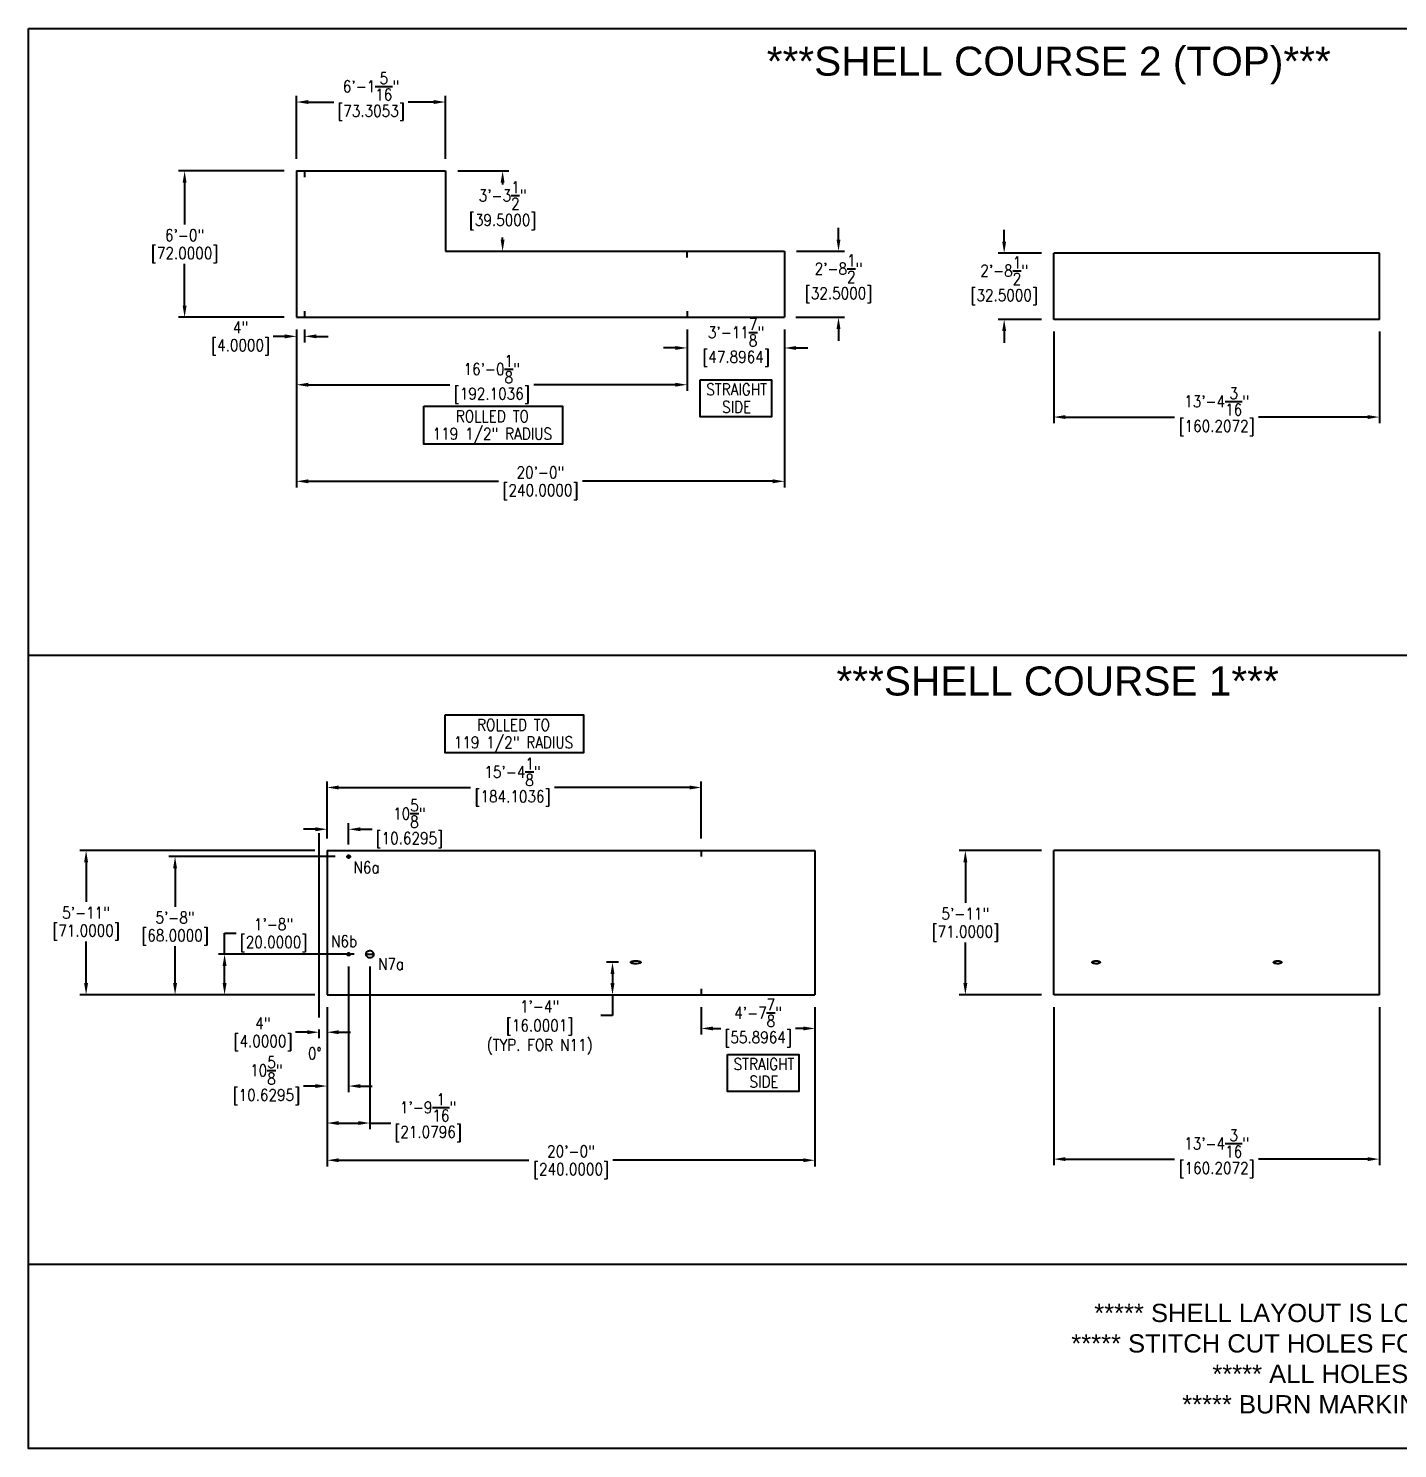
# Model space of a CAD drawing. Extents: x -970 to 13726, y -3419 to 1980.
# Drawn here: x -970 to -296, y -916 to -217 of the extents above; entities that cross this region are included whole.
import ezdxf
from ezdxf.enums import TextEntityAlignment as Align

# ---------------------------------------------------------------- set-up
doc = ezdxf.new("R2010")
doc.units = 0
doc.header["$LTSCALE"] = 12
doc.header["$MEASUREMENT"] = 0
doc.header["$PDMODE"] = 33
doc.header["$PDSIZE"] = -0.5
doc.layers.get('Defpoints').update_dxf_attribs({"linetype": 'CONTINUOUS'})
for name, color, linetype in [('COVER', 3, 'CONTINUOUS'), ('DIM', 1, 'CONTINUOUS'), ('MARKING', 11, 'CONTINUOUS'), ('SHELL', 40, 'CONTINUOUS'), ('TEXT', 4, 'CONTINUOUS')]:
    doc.layers.add(name, color=color, linetype=linetype)
doc.styles.add('ROMANS', font='ROMANS.shx', dxfattribs={"width": 0.85, "height": 5.76})
doc.styles.get("Standard").update_dxf_attribs({"font": 'sanss___.ttf'})
doc.dimstyles.get("Standard").update_dxf_attribs({"dimtxt": 0.18, "dimasz": 0.18, "dimexe": 0.18, "dimexo": 0.0625, "dimgap": 0.09, "dimtad": 0, "dimtih": 1, "dimtoh": 1, "dimdec": 4, "dimzin": 0, "dimdsep": 46, "dimtxsty": 'Standard', "dimcen": 0.09, "dimadec": 0, "dimazin": 0, "dimtfac": 1, "dimtdec": 4, "dimtofl": 0, "dimtmove": 0, "dimatfit": 3, "dimfxl": 1, "dimtolj": 1, "dimtzin": 0, "dimarcsym": 0})

# ---------------------------------------------------------------- blocks, each defined once
blk = doc.blocks.new('*D323')
at = {"layer": 'Defpoints', "color": 0, "transparency": 16777216}
for p in [(-465.62, -692.53), (-305.42, -692.53), (-465.62, -773.35)]:
    blk.add_point(p, dxfattribs=at)
at = {"layer": 'DIM', "color": 0, "lineweight": -2, "transparency": 16777216}
for p, q in [((-465.62, -698.53), (-465.62, -776.35)), ((-305.42, -698.53), (-305.42, -776.35)), ((-459.86, -773.35), (-406.18, -773.35)), ((-311.18, -773.35), (-364.86, -773.35))]:
    blk.add_line(p, q, dxfattribs=at)
at = {"layer": 'DIM', "color": 0, "transparency": 16777216}
for points in [[(-459.86, -772.39), (-459.86, -774.31), (-465.62, -773.35)], [(-311.18, -772.39), (-311.18, -774.31), (-305.42, -773.35)]]:
    blk.add_solid(points, dxfattribs=at)
at = {"layer": 'DIM', "color": 0, "transparency": 16777216, "char_height": 5.76, "attachment_point": 5, "style": 'ROMANS'}
for s, insert in [('\\A1;13\'-4{\\H1x;\\S3/16;}"', (-385.52, -765.67)), ('\\A1;[160.2072]', (-385.52, -778.69))]:
    blk.add_mtext(s, dxfattribs=dict(at, insert=insert))
blk = doc.blocks.new('*D324')
at = {"layer": 'Defpoints', "color": 0, "transparency": 16777216}
for p in [(-823.11, -692.53), (-827.11, -703.65), (-827.11, -710.92)]:
    blk.add_point(p, dxfattribs=at)
at = {"layer": 'DIM', "color": 0, "lineweight": -2, "transparency": 16777216}
for p, q in [((-823.11, -698.53), (-823.11, -713.92)), ((-832.87, -710.92), (-838.63, -710.92)), ((-827.11, -709.65), (-827.11, -713.92)), ((-817.35, -710.92), (-811.59, -710.92))]:
    blk.add_line(p, q, dxfattribs=at)
at = {"layer": 'DIM', "color": 0, "transparency": 16777216}
for points in [[(-832.87, -709.96), (-832.87, -711.88), (-827.11, -710.92)], [(-817.35, -709.96), (-817.35, -711.88), (-823.11, -710.92)]]:
    blk.add_solid(points, dxfattribs=at)
at = {"layer": 'DIM', "color": 0, "transparency": 16777216, "char_height": 5.76, "attachment_point": 5, "style": 'ROMANS'}
for s, insert in [('\\A1;4"', (-854.63, -706.53)), ('\\A1;[4.0000]', (-854.63, -716.27))]:
    blk.add_mtext(s, dxfattribs=dict(at, insert=insert))
blk = doc.blocks.new('*D325')
at = {"layer": 'Defpoints', "color": 0, "transparency": 16777216}
for p in [(-639.01, -692.53), (-583.11, -692.53), (-583.11, -709.06)]:
    blk.add_point(p, dxfattribs=at)
at = {"layer": 'DIM', "color": 0, "lineweight": -2, "transparency": 16777216}
for p, q in [((-639.01, -698.53), (-639.01, -712.06)), ((-583.11, -698.53), (-583.11, -712.06)), ((-633.25, -709.06), (-629.39, -709.06)), ((-588.87, -709.06), (-592.73, -709.06))]:
    blk.add_line(p, q, dxfattribs=at)
at = {"layer": 'DIM', "color": 0, "transparency": 16777216}
for points in [[(-633.25, -708.1), (-633.25, -710.02), (-639.01, -709.06)], [(-588.87, -708.1), (-588.87, -710.02), (-583.11, -709.06)]]:
    blk.add_solid(points, dxfattribs=at)
at = {"layer": 'DIM', "color": 0, "transparency": 16777216, "char_height": 5.76, "attachment_point": 5, "style": 'ROMANS'}
for s, insert in [('\\A1;4\'-7{\\H1x;\\S7/8;}"', (-611.06, -701.38)), ('\\A1;[55.8964]', (-611.06, -714.4))]:
    blk.add_mtext(s, dxfattribs=dict(at, insert=insert))
blk = doc.blocks.new('*D326')
at = {"layer": 'Defpoints', "color": 0, "transparency": 16777216}
for p in [(-823.11, -692.53), (-583.11, -692.53), (-823.11, -773.91)]:
    blk.add_point(p, dxfattribs=at)
at = {"layer": 'DIM', "color": 0, "lineweight": -2, "transparency": 16777216}
for p, q in [((-823.11, -698.53), (-823.11, -776.91)), ((-583.11, -698.53), (-583.11, -776.91)), ((-817.35, -773.91), (-723.77, -773.91)), ((-588.87, -773.91), (-682.45, -773.91))]:
    blk.add_line(p, q, dxfattribs=at)
at = {"layer": 'DIM', "color": 0, "transparency": 16777216}
for points in [[(-817.35, -772.95), (-817.35, -774.87), (-823.11, -773.91)], [(-588.87, -772.95), (-588.87, -774.87), (-583.11, -773.91)]]:
    blk.add_solid(points, dxfattribs=at)
at = {"layer": 'DIM', "color": 0, "transparency": 16777216, "char_height": 5.76, "attachment_point": 5, "style": 'ROMANS'}
for s, insert in [('\\A1;20\'-0"', (-703.11, -769.53)), ('\\A1;[240.0000]', (-703.11, -779.26))]:
    blk.add_mtext(s, dxfattribs=dict(at, insert=insert))
blk = doc.blocks.new('*D327')
at = {"layer": 'Defpoints', "color": 0, "transparency": 16777216}
for p in [(-838.13, -359.19), (-834.13, -359.19), (-838.13, -368.55)]:
    blk.add_point(p, dxfattribs=at)
at = {"layer": 'DIM', "color": 0, "lineweight": -2, "transparency": 16777216}
for p, q in [((-843.89, -368.55), (-849.65, -368.55)), ((-838.13, -365.19), (-838.13, -371.55)), ((-834.13, -365.19), (-834.13, -371.55)), ((-828.37, -368.55), (-822.61, -368.55))]:
    blk.add_line(p, q, dxfattribs=at)
at = {"layer": 'DIM', "color": 0, "transparency": 16777216}
for points in [[(-843.89, -367.59), (-843.89, -369.51), (-838.13, -368.55)], [(-828.37, -367.59), (-828.37, -369.51), (-834.13, -368.55)]]:
    blk.add_solid(points, dxfattribs=at)
at = {"layer": 'DIM', "color": 0, "transparency": 16777216, "char_height": 5.76, "attachment_point": 5, "style": 'ROMANS'}
for s, insert in [('\\A1;4"', (-865.65, -364.17)), ('\\A1;[4.0000]', (-865.65, -373.9))]:
    blk.add_mtext(s, dxfattribs=dict(at, insert=insert))
blk = doc.blocks.new('*D328')
at = {"layer": 'Defpoints', "color": 0, "transparency": 16777216}
for p in [(-646.03, -359.19), (-598.13, -359.19), (-598.13, -374.27)]:
    blk.add_point(p, dxfattribs=at)
at = {"layer": 'DIM', "color": 0, "lineweight": -2, "transparency": 16777216}
for p, q in [((-646.03, -365.19), (-646.03, -377.27)), ((-598.13, -365.19), (-598.13, -377.27)), ((-651.79, -374.27), (-657.55, -374.27)), ((-592.37, -374.27), (-586.61, -374.27))]:
    blk.add_line(p, q, dxfattribs=at)
at = {"layer": 'DIM', "color": 0, "transparency": 16777216}
for points in [[(-651.79, -373.31), (-651.79, -375.23), (-646.03, -374.27)], [(-592.37, -373.31), (-592.37, -375.23), (-598.13, -374.27)]]:
    blk.add_solid(points, dxfattribs=at)
at = {"layer": 'DIM', "color": 0, "transparency": 16777216, "char_height": 5.76, "attachment_point": 5, "style": 'ROMANS'}
for s, insert in [('\\A1;3\'-11{\\H1x;\\S7/8;}"', (-621.93, -366.59)), ('\\A1;[47.8964]', (-621.93, -379.62))]:
    blk.add_mtext(s, dxfattribs=dict(at, insert=insert))
blk = doc.blocks.new('*D329')
at = {"layer": 'Defpoints', "color": 0, "transparency": 16777216}
for p in [(-764.83, -287.19), (-736.75, -287.19), (-764.83, -326.69)]:
    blk.add_point(p, dxfattribs=at)
at = {"layer": 'DIM', "color": 0, "lineweight": -2, "transparency": 16777216}
for p, q in [((-758.83, -287.19), (-733.75, -287.19)), ((-736.75, -292.95), (-736.75, -293.91)), ((-736.75, -320.93), (-736.75, -319.97)), ((-758.83, -326.69), (-733.75, -326.69))]:
    blk.add_line(p, q, dxfattribs=at)
at = {"layer": 'DIM', "color": 0, "transparency": 16777216}
for points in [[(-737.71, -292.95), (-735.79, -292.95), (-736.75, -287.19)], [(-737.71, -320.93), (-735.79, -320.93), (-736.75, -326.69)]]:
    blk.add_solid(points, dxfattribs=at)
at = {"layer": 'DIM', "color": 0, "transparency": 16777216, "char_height": 5.76, "attachment_point": 5, "style": 'ROMANS'}
for s, insert in [('\\A1;3\'-3{\\H1x;\\S1/2;}"', (-736.75, -299.26)), ('\\A1;[39.5000]', (-736.75, -312.29))]:
    blk.add_mtext(s, dxfattribs=dict(at, insert=insert))
blk = doc.blocks.new('*D330')
at = {"layer": 'Defpoints', "color": 0, "transparency": 16777216}
for p in [(-838.13, -359.19), (-598.13, -359.19), (-598.13, -439.87)]:
    blk.add_point(p, dxfattribs=at)
at = {"layer": 'DIM', "color": 0, "lineweight": -2, "transparency": 16777216}
for p, q in [((-838.13, -365.19), (-838.13, -442.87)), ((-598.13, -365.19), (-598.13, -442.87)), ((-832.37, -439.87), (-738.79, -439.87)), ((-603.89, -439.87), (-697.47, -439.87))]:
    blk.add_line(p, q, dxfattribs=at)
at = {"layer": 'DIM', "color": 0, "transparency": 16777216}
for points in [[(-832.37, -438.91), (-832.37, -440.83), (-838.13, -439.87)], [(-603.89, -438.91), (-603.89, -440.83), (-598.13, -439.87)]]:
    blk.add_solid(points, dxfattribs=at)
at = {"layer": 'DIM', "color": 0, "transparency": 16777216, "char_height": 5.76, "attachment_point": 5, "style": 'ROMANS'}
for s, insert in [('\\A1;20\'-0"', (-718.13, -435.48)), ('\\A1;[240.0000]', (-718.13, -445.22))]:
    blk.add_mtext(s, dxfattribs=dict(at, insert=insert))
blk = doc.blocks.new('*D331')
at = {"layer": 'Defpoints', "color": 0, "transparency": 16777216}
for p in [(-465.62, -360.19), (-305.42, -360.19), (-465.62, -408.26)]:
    blk.add_point(p, dxfattribs=at)
at = {"layer": 'DIM', "color": 0, "lineweight": -2, "transparency": 16777216}
for p, q in [((-465.62, -366.19), (-465.62, -411.26)), ((-305.42, -366.19), (-305.42, -411.26)), ((-459.86, -408.26), (-406.18, -408.26)), ((-311.18, -408.26), (-364.86, -408.26))]:
    blk.add_line(p, q, dxfattribs=at)
at = {"layer": 'DIM', "color": 0, "transparency": 16777216}
for points in [[(-459.86, -407.3), (-459.86, -409.22), (-465.62, -408.26)], [(-311.18, -407.3), (-311.18, -409.22), (-305.42, -408.26)]]:
    blk.add_solid(points, dxfattribs=at)
at = {"layer": 'DIM', "color": 0, "transparency": 16777216, "char_height": 5.76, "attachment_point": 5, "style": 'ROMANS'}
for s, insert in [('\\A1;13\'-4{\\H1x;\\S3/16;}"', (-385.52, -400.58)), ('\\A1;[160.2072]', (-385.52, -413.61))]:
    blk.add_mtext(s, dxfattribs=dict(at, insert=insert))
blk = doc.blocks.new('*D332')
at = {"layer": 'Defpoints', "color": 0, "transparency": 16777216}
for p in [(-490.03, -327.69), (-465.62, -327.69), (-465.62, -360.19)]:
    blk.add_point(p, dxfattribs=at)
at = {"layer": 'DIM', "color": 0, "lineweight": -2, "transparency": 16777216}
for p, q in [((-490.03, -321.93), (-490.03, -316.17)), ((-471.62, -327.69), (-493.03, -327.69)), ((-471.62, -360.19), (-493.03, -360.19)), ((-490.03, -365.95), (-490.03, -371.71))]:
    blk.add_line(p, q, dxfattribs=at)
at = {"layer": 'DIM', "color": 0, "transparency": 16777216}
for points in [[(-490.99, -321.93), (-489.07, -321.93), (-490.03, -327.69)], [(-490.99, -365.95), (-489.07, -365.95), (-490.03, -360.19)]]:
    blk.add_solid(points, dxfattribs=at)
at = {"layer": 'DIM', "color": 0, "transparency": 16777216, "char_height": 5.76, "attachment_point": 5, "style": 'ROMANS'}
for s, insert in [('\\A1;2\'-8{\\H1x;\\S1/2;}"', (-490.03, -336.26)), ('\\A1;[32.5000]', (-490.03, -349.29))]:
    blk.add_mtext(s, dxfattribs=dict(at, insert=insert))
blk = doc.blocks.new('*D333')
at = {"layer": 'Defpoints', "color": 0, "transparency": 16777216}
for p in [(-598.13, -326.69), (-571.51, -326.69), (-598.53, -359.19)]:
    blk.add_point(p, dxfattribs=at)
at = {"layer": 'DIM', "color": 0, "lineweight": -2, "transparency": 16777216}
for p, q in [((-571.51, -320.93), (-571.51, -315.17)), ((-592.13, -326.69), (-568.51, -326.69)), ((-592.53, -359.19), (-568.51, -359.19)), ((-571.51, -364.95), (-571.51, -370.71))]:
    blk.add_line(p, q, dxfattribs=at)
at = {"layer": 'DIM', "color": 0, "transparency": 16777216}
for points in [[(-572.47, -320.93), (-570.55, -320.93), (-571.51, -326.69)], [(-572.47, -364.95), (-570.55, -364.95), (-571.51, -359.19)]]:
    blk.add_solid(points, dxfattribs=at)
at = {"layer": 'DIM', "color": 0, "transparency": 16777216, "char_height": 5.76, "attachment_point": 5, "style": 'ROMANS'}
for s, insert in [('\\A1;2\'-8{\\H1x;\\S1/2;}"', (-571.51, -335.26)), ('\\A1;[32.5000]', (-571.51, -348.29))]:
    blk.add_mtext(s, dxfattribs=dict(at, insert=insert))
blk = doc.blocks.new('*D334')
at = {"layer": 'Defpoints', "color": 0, "transparency": 16777216}
for p in [(-893.18, -287.19), (-838.13, -287.19), (-838.13, -359.19)]:
    blk.add_point(p, dxfattribs=at)
at = {"layer": 'DIM', "color": 0, "lineweight": -2, "transparency": 16777216}
for p, q in [((-844.13, -287.19), (-896.18, -287.19)), ((-893.18, -292.95), (-893.18, -313.46)), ((-893.18, -353.43), (-893.18, -332.93)), ((-844.13, -359.19), (-896.18, -359.19))]:
    blk.add_line(p, q, dxfattribs=at)
at = {"layer": 'DIM', "color": 0, "transparency": 16777216}
for points in [[(-894.14, -292.95), (-892.22, -292.95), (-893.18, -287.19)], [(-894.14, -353.43), (-892.22, -353.43), (-893.18, -359.19)]]:
    blk.add_solid(points, dxfattribs=at)
at = {"layer": 'DIM', "color": 0, "transparency": 16777216, "char_height": 5.76, "attachment_point": 5, "style": 'ROMANS'}
for s, insert in [('\\A1;6\'-0"', (-893.18, -318.8)), ('\\A1;[72.0000]', (-893.18, -328.54))]:
    blk.add_mtext(s, dxfattribs=dict(at, insert=insert))
blk = doc.blocks.new('*D335')
at = {"layer": 'Defpoints', "color": 0, "transparency": 16777216}
for p in [(-941.64, -621.53), (-823.11, -621.53), (-823.11, -692.53)]:
    blk.add_point(p, dxfattribs=at)
at = {"layer": 'DIM', "color": 0, "lineweight": -2, "transparency": 16777216}
for p, q in [((-829.11, -621.53), (-944.64, -621.53)), ((-941.64, -627.29), (-941.64, -646.79)), ((-941.64, -686.77), (-941.64, -666.26)), ((-829.11, -692.53), (-944.64, -692.53))]:
    blk.add_line(p, q, dxfattribs=at)
at = {"layer": 'DIM', "color": 0, "transparency": 16777216}
for points in [[(-942.6, -627.29), (-940.68, -627.29), (-941.64, -621.53)], [(-942.6, -686.77), (-940.68, -686.77), (-941.64, -692.53)]]:
    blk.add_solid(points, dxfattribs=at)
at = {"layer": 'DIM', "color": 0, "transparency": 16777216, "char_height": 5.76, "attachment_point": 5, "style": 'ROMANS'}
for s, insert in [('\\A1;5\'-11"', (-941.64, -652.14)), ('\\A1;[71.0000]', (-941.64, -661.87))]:
    blk.add_mtext(s, dxfattribs=dict(at, insert=insert))
blk = doc.blocks.new('*D336')
at = {"layer": 'Defpoints', "color": 0, "transparency": 16777216}
for p in [(-509.11, -621.53), (-465.62, -621.53), (-465.62, -692.53)]:
    blk.add_point(p, dxfattribs=at)
at = {"layer": 'DIM', "color": 0, "lineweight": -2, "transparency": 16777216}
for p, q in [((-471.62, -621.53), (-512.11, -621.53)), ((-509.11, -627.29), (-509.11, -647.29)), ((-509.11, -686.77), (-509.11, -666.76)), ((-471.62, -692.53), (-512.11, -692.53))]:
    blk.add_line(p, q, dxfattribs=at)
at = {"layer": 'DIM', "color": 0, "transparency": 16777216}
for points in [[(-510.07, -627.29), (-508.15, -627.29), (-509.11, -621.53)], [(-510.07, -686.77), (-508.15, -686.77), (-509.11, -692.53)]]:
    blk.add_solid(points, dxfattribs=at)
at = {"layer": 'DIM', "color": 0, "transparency": 16777216, "char_height": 5.76, "attachment_point": 5, "style": 'ROMANS'}
for s, insert in [('\\A1;5\'-11"', (-509.11, -652.64)), ('\\A1;[71.0000]', (-509.11, -662.37))]:
    blk.add_mtext(s, dxfattribs=dict(at, insert=insert))
blk = doc.blocks.new('*D346')
at = {"layer": 'Defpoints', "color": 0, "transparency": 16777216}
for p in [(-764.83, -253.26), (-838.13, -287.19), (-764.83, -287.19)]:
    blk.add_point(p, dxfattribs=at)
at = {"layer": 'DIM', "color": 0, "lineweight": -2, "transparency": 16777216}
for p, q in [((-838.13, -281.19), (-838.13, -250.26)), ((-764.83, -281.19), (-764.83, -250.26)), ((-832.37, -253.26), (-819.81, -253.26)), ((-770.59, -253.26), (-783.15, -253.26))]:
    blk.add_line(p, q, dxfattribs=at)
at = {"layer": 'DIM', "color": 0, "transparency": 16777216}
for points in [[(-832.37, -252.3), (-832.37, -254.22), (-838.13, -253.26)], [(-770.59, -252.3), (-770.59, -254.22), (-764.83, -253.26)]]:
    blk.add_solid(points, dxfattribs=at)
at = {"layer": 'DIM', "color": 0, "transparency": 16777216, "char_height": 5.76, "attachment_point": 5, "style": 'ROMANS'}
for s, insert in [('\\A1;6\'-1{\\H1x;\\S5/16;}"', (-801.48, -245.58)), ('\\A1;[73.3053]', (-801.48, -258.6))]:
    blk.add_mtext(s, dxfattribs=dict(at, insert=insert))
blk = doc.blocks.new('*D367')
at = {"layer": 'Defpoints', "color": 0, "transparency": 16777216}
for p in [(-803.78, -672.53), (-873.51, -692.53), (-823.11, -692.53)]:
    blk.add_point(p, dxfattribs=at)
at = {"layer": 'DIM', "color": 0, "lineweight": -2, "transparency": 16777216}
for p, q in [((-873.51, -672.53), (-873.51, -662.16)), ((-873.51, -662.16), (-867.75, -662.16)), ((-809.78, -672.53), (-876.51, -672.53)), ((-873.51, -686.77), (-873.51, -678.29)), ((-829.11, -692.53), (-876.51, -692.53))]:
    blk.add_line(p, q, dxfattribs=at)
at = {"layer": 'DIM', "color": 0, "transparency": 16777216}
for points in [[(-874.47, -678.29), (-872.55, -678.29), (-873.51, -672.53)], [(-874.47, -686.77), (-872.55, -686.77), (-873.51, -692.53)]]:
    blk.add_solid(points, dxfattribs=at)
at = {"layer": 'DIM', "color": 0, "transparency": 16777216, "char_height": 5.76, "attachment_point": 5, "style": 'ROMANS'}
for s, insert in [('\\A1;1\'-8"', (-849.42, -657.77)), ('\\A1;[20.0000]', (-849.42, -667.51))]:
    blk.add_mtext(s, dxfattribs=dict(at, insert=insert))
blk = doc.blocks.new('*D368')
at = {"layer": 'Defpoints', "color": 0, "transparency": 16777216}
for p in [(-897.87, -624.53), (-813.14, -624.53), (-823.11, -692.53)]:
    blk.add_point(p, dxfattribs=at)
at = {"layer": 'DIM', "color": 0, "lineweight": -2, "transparency": 16777216}
for p, q in [((-819.14, -624.53), (-900.87, -624.53)), ((-897.87, -630.29), (-897.87, -649.16)), ((-897.87, -686.77), (-897.87, -668.64)), ((-829.11, -692.53), (-900.87, -692.53))]:
    blk.add_line(p, q, dxfattribs=at)
at = {"layer": 'DIM', "color": 0, "transparency": 16777216}
for points in [[(-898.83, -630.29), (-896.91, -630.29), (-897.87, -624.53)], [(-898.83, -686.77), (-896.91, -686.77), (-897.87, -692.53)]]:
    blk.add_solid(points, dxfattribs=at)
at = {"layer": 'DIM', "color": 0, "transparency": 16777216, "char_height": 5.76, "attachment_point": 5, "style": 'ROMANS'}
for s, insert in [('\\A1;5\'-8"', (-897.87, -654.51)), ('\\A1;[68.0000]', (-897.87, -664.25))]:
    blk.add_mtext(s, dxfattribs=dict(at, insert=insert))
blk = doc.blocks.new('*D369')
at = {"layer": 'Defpoints', "color": 0, "transparency": 16777216}
for p in [(-673.75, -676.53), (-703.11, -692.53), (-682.69, -692.53)]:
    blk.add_point(p, dxfattribs=at)
at = {"layer": 'DIM', "color": 0, "lineweight": -2, "transparency": 16777216}
for p, q in [((-679.75, -676.53), (-685.69, -676.53)), ((-682.69, -682.29), (-682.69, -686.77)), ((-697.11, -692.53), (-679.69, -692.53)), ((-682.69, -692.53), (-682.69, -702.65)), ((-682.69, -702.65), (-688.45, -702.65))]:
    blk.add_line(p, q, dxfattribs=at)
at = {"layer": 'DIM', "color": 0, "transparency": 16777216}
for points in [[(-683.65, -682.29), (-681.73, -682.29), (-682.69, -676.53)], [(-683.65, -686.77), (-681.73, -686.77), (-682.69, -692.53)]]:
    blk.add_solid(points, dxfattribs=at)
at = {"layer": 'DIM', "color": 0, "transparency": 16777216, "char_height": 5.76, "attachment_point": 5, "style": 'ROMANS'}
for s, insert in [('\\A1;1\'-4"', (-718.55, -698.26)), ('\\A1;[16.0001]\\P(TYP. FOR N11)', (-718.55, -713.34))]:
    blk.add_mtext(s, dxfattribs=dict(at, insert=insert))
blk = doc.blocks.new('*D370')
at = {"layer": 'Defpoints', "color": 0, "transparency": 16777216}
for p in [(-812.48, -672.53), (-823.11, -692.53), (-823.11, -737.4)]:
    blk.add_point(p, dxfattribs=at)
at = {"layer": 'DIM', "color": 0, "lineweight": -2, "transparency": 16777216}
for p, q in [((-812.48, -678.53), (-812.48, -740.4)), ((-823.11, -698.53), (-823.11, -740.4)), ((-828.87, -737.4), (-834.63, -737.4)), ((-806.72, -737.4), (-800.96, -737.4))]:
    blk.add_line(p, q, dxfattribs=at)
at = {"layer": 'DIM', "color": 0, "transparency": 16777216}
for points in [[(-828.87, -736.44), (-828.87, -738.36), (-823.11, -737.4)], [(-806.72, -736.44), (-806.72, -738.36), (-812.48, -737.4)]]:
    blk.add_solid(points, dxfattribs=at)
at = {"layer": 'DIM', "color": 0, "transparency": 16777216, "char_height": 5.76, "attachment_point": 5, "style": 'ROMANS'}
for s, insert in [('\\A1;10{\\H1x;\\S5/8;}"', (-852.96, -729.72)), ('\\A1;[10.6295]', (-852.96, -742.75))]:
    blk.add_mtext(s, dxfattribs=dict(at, insert=insert))
blk = doc.blocks.new('*D371')
at = {"layer": 'Defpoints', "color": 0, "transparency": 16777216}
for p in [(-802.03, -672.53), (-823.11, -692.53), (-823.11, -755.6)]:
    blk.add_point(p, dxfattribs=at)
at = {"layer": 'DIM', "color": 0, "lineweight": -2, "transparency": 16777216}
for p, q in [((-802.03, -678.53), (-802.03, -758.6)), ((-823.11, -698.53), (-823.11, -758.6)), ((-817.35, -755.6), (-807.79, -755.6)), ((-802.03, -755.6), (-791.74, -755.6))]:
    blk.add_line(p, q, dxfattribs=at)
at = {"layer": 'DIM', "color": 0, "transparency": 16777216}
for points in [[(-817.35, -754.64), (-817.35, -756.56), (-823.11, -755.6)], [(-807.79, -754.64), (-807.79, -756.56), (-802.03, -755.6)]]:
    blk.add_solid(points, dxfattribs=at)
at = {"layer": 'DIM', "color": 0, "transparency": 16777216, "char_height": 5.76, "attachment_point": 5, "style": 'ROMANS'}
for s, insert in [('\\A1;1\'-9{\\H1x;\\S1/16;}"', (-773.41, -747.92)), ('\\A1;[21.0796]', (-773.41, -760.95))]:
    blk.add_mtext(s, dxfattribs=dict(at, insert=insert))
blk = doc.blocks.new('*D372')
at = {"layer": 'Defpoints', "color": 0, "transparency": 16777216}
for p in [(-812.48, -611.06), (-823.11, -621.53), (-812.48, -624.53)]:
    blk.add_point(p, dxfattribs=at)
at = {"layer": 'DIM', "color": 0, "lineweight": -2, "transparency": 16777216}
for p, q in [((-828.87, -611.06), (-834.63, -611.06)), ((-823.11, -615.53), (-823.11, -608.06)), ((-812.48, -618.53), (-812.48, -608.06)), ((-806.72, -611.06), (-800.96, -611.06))]:
    blk.add_line(p, q, dxfattribs=at)
at = {"layer": 'DIM', "color": 0, "transparency": 16777216}
for points in [[(-828.87, -610.1), (-828.87, -612.02), (-823.11, -611.06)], [(-806.72, -610.1), (-806.72, -612.02), (-812.48, -611.06)]]:
    blk.add_solid(points, dxfattribs=at)
at = {"layer": 'DIM', "color": 0, "transparency": 16777216, "char_height": 5.76, "attachment_point": 5, "style": 'ROMANS'}
for s, insert in [('\\A1;10{\\H1x;\\S5/8;}"', (-782.63, -603.38)), ('\\A1;[10.6295]', (-782.63, -616.41))]:
    blk.add_mtext(s, dxfattribs=dict(at, insert=insert))
blk = doc.blocks.new('*D398')
at = {"layer": 'Defpoints', "color": 0, "transparency": 16777216}
for p in [(-639.01, -590.52), (-823.11, -621.53), (-639.01, -621.53)]:
    blk.add_point(p, dxfattribs=at)
at = {"layer": 'DIM', "color": 0, "lineweight": -2, "transparency": 16777216}
for p, q in [((-823.11, -615.53), (-823.11, -587.52)), ((-817.35, -590.52), (-752.53, -590.52)), ((-644.77, -590.52), (-711.21, -590.52)), ((-639.01, -615.53), (-639.01, -587.52))]:
    blk.add_line(p, q, dxfattribs=at)
at = {"layer": 'DIM', "color": 0, "transparency": 16777216}
for points in [[(-817.35, -589.56), (-817.35, -591.48), (-823.11, -590.52)], [(-644.77, -589.56), (-644.77, -591.48), (-639.01, -590.52)]]:
    blk.add_solid(points, dxfattribs=at)
at = {"layer": 'DIM', "color": 0, "transparency": 16777216, "char_height": 5.76, "attachment_point": 5, "style": 'ROMANS'}
for s, insert in [('\\A1;15\'-4{\\H1x;\\S1/8;}"', (-731.87, -582.84)), ('\\A1;[184.1036]', (-731.87, -595.87))]:
    blk.add_mtext(s, dxfattribs=dict(at, insert=insert))
blk = doc.blocks.new('*D509')
at = {"layer": 'Defpoints', "color": 0, "transparency": 16777216}
for p in [(-838.13, -359.19), (-646.03, -359.19), (-646.03, -392.36)]:
    blk.add_point(p, dxfattribs=at)
at = {"layer": 'DIM', "color": 0, "lineweight": -2, "transparency": 16777216}
for p, q in [((-838.13, -365.19), (-838.13, -395.36)), ((-646.03, -365.19), (-646.03, -395.36)), ((-832.37, -392.36), (-762.74, -392.36)), ((-651.79, -392.36), (-721.42, -392.36))]:
    blk.add_line(p, q, dxfattribs=at)
at = {"layer": 'DIM', "color": 0, "transparency": 16777216}
for points in [[(-832.37, -391.4), (-832.37, -393.32), (-838.13, -392.36)], [(-651.79, -391.4), (-651.79, -393.32), (-646.03, -392.36)]]:
    blk.add_solid(points, dxfattribs=at)
at = {"layer": 'DIM', "color": 0, "transparency": 16777216, "char_height": 5.76, "attachment_point": 5, "style": 'ROMANS'}
for s, insert in [('\\A1;16\'-0{\\H1x;\\S1/8;}"', (-742.08, -384.68)), ('\\A1;[192.1036]', (-742.08, -397.71))]:
    blk.add_mtext(s, dxfattribs=dict(at, insert=insert))

msp = doc.modelspace()

# ---------------------------------------------------------------- linework, layer by layer
at = {"layer": 'COVER'}
for p, q in [((-970.00847, -525.43153), (82.34188, -525.43153)), ((-813.13981, -624.52525), (-811.82481, -624.52525)), ((-813.13981, -672.52525), (-811.82481, -672.52525)), ((-803.78221, -672.52525), (-800.28209, -672.52525)), ((-970.00847, -824.97712), (82.34188, -824.97712))]:
    msp.add_line(p, q, dxfattribs=at)
msp.add_lwpolyline([(-970.00847, -217.04819), (82.34188, -217.04819), (82.34188, -915.7719), (-970.00847, -915.7719)], close=True, dxfattribs=at)
at = {"layer": 'DIM'}
msp.add_line((-827.11179, -612.96624), (-827.11179, -703.64636), dxfattribs=at)
at = {"layer": 'MARKING'}
for p, q in [((-834.13385, -287.19251), (-834.13385, -290.19251)), ((-646.03025, -329.69251), (-646.03025, -326.69251)), ((-834.13385, -356.19251), (-834.13385, -359.19251)), ((-646.03025, -356.19251), (-646.03025, -359.19251)), ((-639.00818, -621.52525), (-639.00818, -624.52525)), ((-639.00818, -689.52525), (-639.00818, -692.52525))]:
    msp.add_line(p, q, dxfattribs=at)
at = {"layer": 'MARKING', "extrusion": (0, 0, -1)}
msp.add_arc((668.74387, -676.52525), 0.0625, 177.79819393, 182.33935206, dxfattribs=at)
at = {"layer": 'MARKING', "extrusion": (5.63895e-14, -1.05207e-12, -1)}
msp.add_arc((442.86634, -676.52525), 0.0625, 177.64481462, 182.35518538, dxfattribs=at)
at = {"layer": 'MARKING', "extrusion": (-1.50681e-13, 4.21137e-12, -1)}
msp.add_arc((353.60132, -676.52525, 0), 0.0625, 177.64481462, 182.35518538, dxfattribs=at)
at = {"layer": 'MARKING'}
for points, knots in [([(-668.68142, -676.5278), (-668.68472, -676.60856), (-668.72525, -676.6737), (-668.81909, -676.77016), (-668.87111, -676.80515), (-668.97635, -676.86646), (-669.03059, -676.89241), (-669.25596, -676.98798), (-669.43209, -677.03634), (-669.78579, -677.11616), (-669.96429, -677.14651), (-670.595, -677.23084), (-671.05053, -677.25279), (-671.85769, -677.23579), (-672.20996, -677.20942), (-672.72337, -677.12509), (-672.88674, -677.09116), (-673.17661, -677.00847), (-673.30353, -676.96418), (-673.49036, -676.87003), (-673.55374, -676.83242), (-673.65642, -676.74603), (-673.69922, -676.70092), (-673.74974, -676.59582), (-673.75961, -676.53957), (-673.74427, -676.43607), (-673.7207, -676.38821), (-673.66327, -676.31222), (-673.63069, -676.28169), (-673.56228, -676.2271), (-673.52651, -676.20357), (-673.3939, -676.12663), (-673.29395, -676.08611), (-673.09134, -676.01603), (-672.98876, -675.98767), (-672.65528, -675.90834), (-672.42202, -675.87308), (-671.74443, -675.80252), (-671.29816, -675.79474), (-670.49748, -675.83401), (-670.14191, -675.86978), (-669.65403, -675.96245), (-669.51854, -675.99301), (-669.30052, -676.05533), (-669.21719, -676.08238), (-669.067, -676.14133), (-668.99951, -676.17144), (-668.87983, -676.23954), (-668.82677, -676.27455), (-668.72947, -676.37085), (-668.68594, -676.43633), (-668.68152, -676.52037), (-668.68146, -676.52161), (-668.68142, -676.52285)], [0, 0, 0, 0, 0.0161488, 0.0161488, 0.0322976, 0.0322976, 0.0484464, 0.0484464, 0.098755717, 0.098755717, 0.149065034, 0.149065034, 0.276052975, 0.276052975, 0.374349307, 0.374349307, 0.420596668, 0.420596668, 0.4573428, 0.4573428, 0.476711659, 0.476711659, 0.491446123, 0.491446123, 0.502637654, 0.502637654, 0.513829185, 0.513829185, 0.525020716, 0.525020716, 0.536212247, 0.536212247, 0.565554192, 0.565554192, 0.594896137, 0.594896137, 0.660359617, 0.660359617, 0.784628678, 0.784628678, 0.884108494, 0.884108494, 0.922620215, 0.922620215, 0.946681516, 0.946681516, 0.966635992, 0.966635992, 0.983194429, 0.983194429, 0.999752865, 0.999752865, 1, 1, 1, 1]), ([(-442.80389, -676.52782), (-442.80802, -676.62828), (-442.8563, -676.70978), (-442.97387, -676.83343), (-443.04121, -676.87905), (-443.17935, -676.95768), (-443.251, -676.98995), (-443.48302, -677.08003), (-443.64717, -677.12261), (-443.97775, -677.18817), (-444.14452, -677.21045), (-444.72973, -677.26111), (-445.15102, -677.25174), (-445.70463, -677.16912), (-445.84181, -677.14237), (-446.0761, -677.08069), (-446.17399, -677.05), (-446.34927, -676.98024), (-446.42757, -676.94367), (-446.56293, -676.86023), (-446.62157, -676.81701), (-446.72334, -676.70417), (-446.76818, -676.63096), (-446.7777, -676.45509), (-446.74024, -676.37261), (-446.64301, -676.25182), (-446.58551, -676.20679), (-446.46579, -676.12857), (-446.40329, -676.09644), (-446.20432, -676.00767), (-446.06416, -675.96457), (-445.78138, -675.89533), (-445.63846, -675.86978), (-445.1223, -675.80101), (-444.74572, -675.79261), (-444.13313, -675.83866), (-443.89548, -675.87151), (-443.51986, -675.96266), (-443.37926, -676.00554), (-443.15845, -676.10311), (-443.07495, -676.14706), (-442.93378, -676.25441), (-442.87098, -676.31445), (-442.8168, -676.43435), (-442.80578, -676.47683), (-442.80389, -676.52268)], [0, 0, 0, 0, 0.026359436, 0.026359436, 0.052718873, 0.052718873, 0.079078309, 0.079078309, 0.137012587, 0.137012587, 0.194946866, 0.194946866, 0.339780913, 0.339780913, 0.387794347, 0.387794347, 0.422729899, 0.422729899, 0.451662267, 0.451662267, 0.475077603, 0.475077603, 0.49849294, 0.49849294, 0.521908276, 0.521908276, 0.545323612, 0.545323612, 0.568738949, 0.568738949, 0.618646167, 0.618646167, 0.668553386, 0.668553386, 0.798164016, 0.798164016, 0.88065995, 0.88065995, 0.930690862, 0.930690862, 0.961973264, 0.961973264, 0.987970401, 0.987970401, 1, 1, 1, 1]), ([(-353.53887, -676.52782), (-353.543, -676.62828), (-353.59128, -676.70978), (-353.70886, -676.83343), (-353.77619, -676.87905), (-353.91433, -676.95768), (-353.98598, -676.98995), (-354.218, -677.08003), (-354.38215, -677.12261), (-354.71273, -677.18817), (-354.8795, -677.21045), (-355.46471, -677.26111), (-355.886, -677.25174), (-356.43961, -677.16912), (-356.57679, -677.14237), (-356.81108, -677.08069), (-356.90897, -677.05), (-357.08425, -676.98024), (-357.16255, -676.94367), (-357.29791, -676.86023), (-357.35655, -676.81701), (-357.45832, -676.70417), (-357.50316, -676.63096), (-357.51269, -676.45509), (-357.47522, -676.37261), (-357.37799, -676.25182), (-357.32049, -676.20679), (-357.20077, -676.12857), (-357.13827, -676.09644), (-356.9393, -676.00767), (-356.79914, -675.96457), (-356.51636, -675.89533), (-356.37344, -675.86978), (-355.85728, -675.80101), (-355.4807, -675.79261), (-354.86811, -675.83866), (-354.63046, -675.87151), (-354.25484, -675.96266), (-354.11424, -676.00554), (-353.89343, -676.10311), (-353.80993, -676.14706), (-353.66876, -676.25441), (-353.60596, -676.31445), (-353.55178, -676.43435), (-353.54076, -676.47683), (-353.53887, -676.52268)], [0, 0, 0, 0, 0.026359436, 0.026359436, 0.052718873, 0.052718873, 0.079078309, 0.079078309, 0.137012587, 0.137012587, 0.194946866, 0.194946866, 0.339780912, 0.339780912, 0.387794347, 0.387794347, 0.422729899, 0.422729899, 0.451662267, 0.451662267, 0.475077603, 0.475077603, 0.49849294, 0.49849294, 0.521908276, 0.521908276, 0.545323612, 0.545323612, 0.568738949, 0.568738949, 0.618646167, 0.618646167, 0.668553386, 0.668553386, 0.798164016, 0.798164016, 0.88065995, 0.88065995, 0.930690862, 0.930690862, 0.961973264, 0.961973264, 0.987970401, 0.987970401, 1, 1, 1, 1])]:
    msp.add_open_spline(points, degree=3, knots=knots, dxfattribs=at)
at = {"layer": 'SHELL'}
for p, q in [((-838.13385, -287.19251), (-764.82852, -287.19251)), ((-838.13385, -287.19251), (-838.13385, -359.19251)), ((-764.82852, -287.19251), (-764.82852, -326.69251)), ((-764.82852, -326.69251), (-598.13385, -326.69251)), ((-598.13385, -326.69251), (-598.13385, -359.19251)), ((-305.41508, -327.69251), (-465.62229, -327.69251)), ((-465.62229, -360.19251), (-465.62229, -327.69251)), ((-305.41508, -360.19251), (-305.41508, -327.69251)), ((-838.13385, -359.19251), (-598.13385, -359.19251)), ((-305.41508, -360.19251), (-465.62229, -360.19251)), ((-823.11179, -621.52525), (-583.11179, -621.52525)), ((-823.11179, -621.52525), (-823.11179, -692.52525)), ((-583.11179, -621.52525), (-583.11179, -692.52525)), ((-305.41508, -621.52525), (-465.62229, -621.52525)), ((-465.62229, -692.52525), (-465.62229, -621.52525)), ((-305.41508, -692.52525), (-305.41508, -621.52525)), ((-823.11179, -692.52525), (-583.11179, -692.52525)), ((-305.41508, -692.52525), (-465.62229, -692.52525))]:
    msp.add_line(p, q, dxfattribs=at)
at = {"layer": 'SHELL', "extrusion": (0, 0, -1)}
for centre, start, end in [((811.82481, -624.52525), 179.95879256, 180.04120744), ((811.82481, -672.52525), 179.95879256, 180.04120744), ((800.28209, -672.52525), 179.96247825, 180.02087313)]:
    msp.add_arc(centre, 0.0625, start, end, dxfattribs=at)
at = {"layer": 'SHELL'}
for points, knots in [([(-811.76231, -624.52529), (-811.76243, -624.68895), (-811.82025, -624.85092), (-812.02476, -625.10479), (-812.1726, -625.19521), (-812.49105, -625.26313), (-812.66264, -625.24141), (-812.95355, -625.0931), (-813.0722, -624.96903), (-813.20642, -624.67049), (-813.21968, -624.49874), (-813.13679, -624.18355), (-813.039, -624.04047), (-812.77599, -623.84834), (-812.61088, -623.79796), (-812.28429, -623.81429), (-812.12546, -623.8793), (-811.88108, -624.09629), (-811.79848, -624.24801), (-811.76564, -624.4471), (-811.76234, -624.48608), (-811.76231, -624.5252)], [0, 0, 0, 0, 0.108236346, 0.108236346, 0.216472693, 0.216472693, 0.324709039, 0.324709039, 0.432945386, 0.432945386, 0.541181732, 0.541181732, 0.649418078, 0.649418078, 0.757654425, 0.757654425, 0.865890771, 0.865890771, 0.974127118, 0.974127118, 1, 1, 1, 1]), ([(-800.21959, -672.52527), (-800.21971, -672.85325), (-800.31086, -673.18077), (-800.64965, -673.74252), (-800.8971, -673.97586), (-801.47736, -674.28162), (-801.80974, -674.35375), (-802.46462, -674.31562), (-802.78634, -674.20575), (-803.32751, -673.83473), (-803.54603, -673.57446), (-803.81789, -672.97726), (-803.8704, -672.64132), (-803.79464, -671.98983), (-803.66613, -671.67486), (-803.2644, -671.15632), (-802.99193, -670.95307), (-802.37986, -670.71644), (-802.04163, -670.68338), (-801.3954, -670.79682), (-801.08863, -670.94341), (-800.59403, -671.37429), (-800.40694, -671.65835), (-800.24911, -672.14941), (-800.21971, -672.33733), (-800.21959, -672.52521)], [0, 0, 0, 0, 0.086409129, 0.086409129, 0.172818259, 0.172818259, 0.259227388, 0.259227388, 0.345636517, 0.345636517, 0.432045647, 0.432045647, 0.518454776, 0.518454776, 0.604863905, 0.604863905, 0.691273034, 0.691273034, 0.777682164, 0.777682164, 0.864091293, 0.864091293, 0.950500422, 0.950500422, 1, 1, 1, 1]), ([(-811.76231, -672.52529), (-811.76243, -672.68895), (-811.82025, -672.85092), (-812.02476, -673.10479), (-812.1726, -673.19521), (-812.49105, -673.26313), (-812.66264, -673.24141), (-812.95355, -673.0931), (-813.0722, -672.96903), (-813.20642, -672.67049), (-813.21968, -672.49874), (-813.13679, -672.18355), (-813.039, -672.04047), (-812.77599, -671.84834), (-812.61088, -671.79796), (-812.28429, -671.81429), (-812.12546, -671.8793), (-811.88108, -672.09629), (-811.79848, -672.24801), (-811.76564, -672.4471), (-811.76234, -672.48608), (-811.76231, -672.5252)], [0, 0, 0, 0, 0.108236346, 0.108236346, 0.216472693, 0.216472693, 0.324709039, 0.324709039, 0.432945386, 0.432945386, 0.541181732, 0.541181732, 0.649418078, 0.649418078, 0.757654425, 0.757654425, 0.865890771, 0.865890771, 0.974127118, 0.974127118, 1, 1, 1, 1])]:
    msp.add_open_spline(points, degree=3, knots=knots, dxfattribs=at)
at = {"layer": 'TEXT'}
for points in [[(-639.58982, -389.95628), (-604.47797, -389.95628), (-604.47797, -408.1174), (-639.58982, -408.1174)], [(-775.41725, -402.88453), (-707.34954, -402.88453), (-707.34954, -421.6613), (-775.41725, -421.6613)], [(-765.00773, -554.75308), (-696.94001, -554.75308), (-696.94001, -573.52985), (-765.00773, -573.52985)], [(-626.12732, -721.92968), (-591.01547, -721.92968), (-591.01547, -740.09081), (-626.12732, -740.09081)]]:
    msp.add_lwpolyline(points, close=True, dxfattribs=at)

# ---------------------------------------------------------------- texts
at = {"layer": 'DIM', "style": 'ROMANS', "width": 0.85}
for s, p in [('STRAIGHT', (-621.63528, -394.64317)), ('ROLLED TO', (-741.79419, -407.84208)), ('SIDE', (-621.63528, -403.27482)), ('119 1/2" RADIUS', (-741.79419, -416.47374)), ('ROLLED TO', (-731.38466, -559.71063)), ('119 1/2" RADIUS', (-731.38466, -568.34229)), ('N6a', (-803.68851, -629.83564)), ('N6b', (-814.72232, -666.16613)), ('N7a', (-791.63915, -677.34866)), ('0%%D', (-829.11279, -721.34632)), ('STRAIGHT', (-608.17278, -726.61657)), ('SIDE', (-608.17278, -735.24823))]:
    msp.add_text(s, height=5.76, dxfattribs=at).set_placement(p, align=Align.MIDDLE_CENTER)
at = {"layer": 'TEXT'}
for s, p in [('***SHELL COURSE 2 (TOP)***', (-468.09004, -233.16564)), ('***SHELL COURSE 1***', (-463.72026, -538.10948))]:
    msp.add_text(s, height=14.2987107, dxfattribs=at).set_placement(p, align=Align.MIDDLE_CENTER)
at = {"layer": 'TEXT', "insert": (-462.23463, -864.07093), "char_height": 8.9896678, "attachment_point": 4}
msp.add_mtext('\\pxqc;JN089-25\\P***** SHELL LAYOUT IS LOOKING FROM OUTSIDE & ROLL TO INSIDE *****\\P ***** STITCH CUT HOLES FOR NOZZLE GREATER THAN OR EQUAL TO 6" ***** \\P***** ALL HOLES ARE 1/8" BIGGER THAN PIPE OD *****\\P***** BURN MARKING LINES WITH LOWER AMPERAGE *****', dxfattribs=at)

# ---------------------------------------------------------------- dimensions: what is measured, and where the dimension line sits
at = {"layer": 'DIM'}
for base, p1, p2, picture, middle in [((-764.82852, -253.25547), (-838.13385, -287.19251), (-764.82852, -287.19251), '*D346', (-801.48119, -253.25547)), ((-838.13385, -368.55445), (-834.13385, -359.19251), (-838.13385, -359.19251), '*D327', (-865.65157, -368.55445)), ((-598.13385, -439.8721), (-838.13385, -359.19251), (-598.13385, -359.19251), '*D330', (-718.13385, -439.8721)), ((-646.03025, -392.36389), (-838.13385, -359.19251), (-646.03025, -359.19251), '*D509', (-742.08205, -392.36389)), ((-812.48231, -611.06255), (-823.11179, -621.52525), (-812.48231, -624.52525), '*D372', (-782.63317, -611.06255)), ((-823.11179, -737.40096), (-812.48231, -672.52525), (-823.11179, -692.52525), '*D370', (-852.96093, -737.40096)), ((-823.11179, -773.91368), (-583.11179, -692.52525), (-823.11179, -692.52525), '*D326', (-703.11179, -773.91368)), ((-465.62229, -773.34569), (-305.41508, -692.52525), (-465.62229, -692.52525), '*D323', (-385.51869, -773.34569))]:
    dim = msp.add_linear_dim(base=base, p1=p1, p2=p2, dimstyle='Standard', override={"dimscale": 48, "dimtxt": 5.76, "dimasz": 0.12, "dimexe": 0.0625, "dimexo": 0.125, "dimgap": 0.02, "dimzin": 3, "dimlunit": 4, "dimpost": '\\X', "dimtxsty": 'ROMANS', "dimcen": 0}, dxfattribs=at)
    dim.commit()
    dim.dimension.update_dxf_attribs({"geometry": picture, "text_midpoint": middle})
for base, p1, p2, picture, middle in [((-893.17921, -287.19251), (-838.13385, -359.19251), (-838.13385, -287.19251), '*D334', (-893.17921, -323.19251)), ((-736.74799, -287.19251), (-764.82852, -326.69251), (-764.82852, -287.19251), '*D329', (-736.74799, -306.94251)), ((-571.50967, -326.69251), (-598.53025, -359.19251), (-598.13385, -326.69251), '*D333', (-571.50967, -342.94251)), ((-490.02582, -327.69251), (-465.62229, -360.19251), (-465.62229, -327.69251), '*D332', (-490.02582, -343.94251)), ((-509.1139, -621.52525), (-465.62229, -692.52525), (-465.62229, -621.52525), '*D336', (-509.1139, -657.02525))]:
    dim = msp.add_linear_dim(base=base, p1=p1, p2=p2, angle=90, dimstyle='Standard', override={"dimscale": 48, "dimtxt": 5.76, "dimasz": 0.12, "dimexe": 0.0625, "dimexo": 0.125, "dimgap": 0.02, "dimzin": 3, "dimlunit": 4, "dimpost": '\\X', "dimtxsty": 'ROMANS', "dimcen": 0}, dxfattribs=at)
    dim.commit()
    dim.dimension.update_dxf_attribs({"geometry": picture, "text_midpoint": middle})
for base, p1, p2, picture, middle in [((-598.13385, -374.27429), (-646.03025, -359.19251), (-598.13385, -359.19251), '*D328', (-621.92992, -374.27429)), ((-465.62229, -408.26367), (-305.41508, -360.19251), (-465.62229, -360.19251), '*D331', (-385.51869, -408.26367)), ((-639.00818, -590.52494), (-823.11179, -621.52525), (-639.00818, -621.52525), '*D398', (-731.86583, -590.52494)), ((-823.11179, -755.6008), (-802.03215, -672.52525), (-823.11179, -692.52525), '*D371', (-773.4064, -755.6008)), ((-827.11179, -710.91827), (-823.11179, -692.52525), (-827.11179, -703.64636), '*D324', (-854.6295, -710.91827)), ((-583.11179, -709.0556), (-639.00818, -692.52525), (-583.11179, -692.52525), '*D325', (-611.05999, -709.0556))]:
    dim = msp.add_linear_dim(base=base, p1=p1, p2=p2, dimstyle='Standard', override={"dimscale": 48, "dimtxt": 5.76, "dimasz": 0.12, "dimexe": 0.0625, "dimexo": 0.125, "dimgap": 0.02, "dimzin": 3, "dimlunit": 4, "dimpost": '\\X', "dimtxsty": 'ROMANS', "dimcen": 0}, dxfattribs=at)
    dim.commit()
    dim.dimension.update_dxf_attribs({"geometry": picture, "text_midpoint": middle, "dimtype": 160})
for base, p1, p2, picture, middle in [((-941.63974, -621.52525), (-823.11179, -692.52525), (-823.11179, -621.52525), '*D335', (-941.63974, -656.52525)), ((-897.87205, -624.52525), (-823.11179, -692.52525), (-813.13981, -624.52525), '*D368', (-897.87205, -658.89879)), ((-873.50536, -692.52525), (-803.78221, -672.52525), (-823.11179, -692.52525), '*D367', (-849.41622, -662.16287))]:
    dim = msp.add_linear_dim(base=base, p1=p1, p2=p2, angle=90, dimstyle='Standard', override={"dimscale": 48, "dimtxt": 5.76, "dimasz": 0.12, "dimexe": 0.0625, "dimexo": 0.125, "dimgap": 0.02, "dimzin": 3, "dimlunit": 4, "dimpost": '\\X', "dimtxsty": 'ROMANS', "dimcen": 0}, dxfattribs=at)
    dim.commit()
    dim.dimension.update_dxf_attribs({"geometry": picture, "text_midpoint": middle, "dimtype": 160})
dim = msp.add_linear_dim(base=(-682.68883, -692.52525), p1=(-673.75451, -676.52517), p2=(-703.11179, -692.52525), angle=90, text='<>\\P(TYP. FOR N11)', dimstyle='Standard', override={"dimscale": 48, "dimtxt": 5.76, "dimasz": 0.12, "dimexe": 0.0625, "dimexo": 0.125, "dimgap": 0.02, "dimzin": 3, "dimlunit": 4, "dimpost": '\\X', "dimtxsty": 'ROMANS', "dimcen": 0}, dxfattribs=at)
dim.commit()
dim.dimension.update_dxf_attribs({"geometry": '*D369', "text_midpoint": (-718.55168, -702.64774), "dimtype": 160})

doc.saveas('drawing.dxf')
